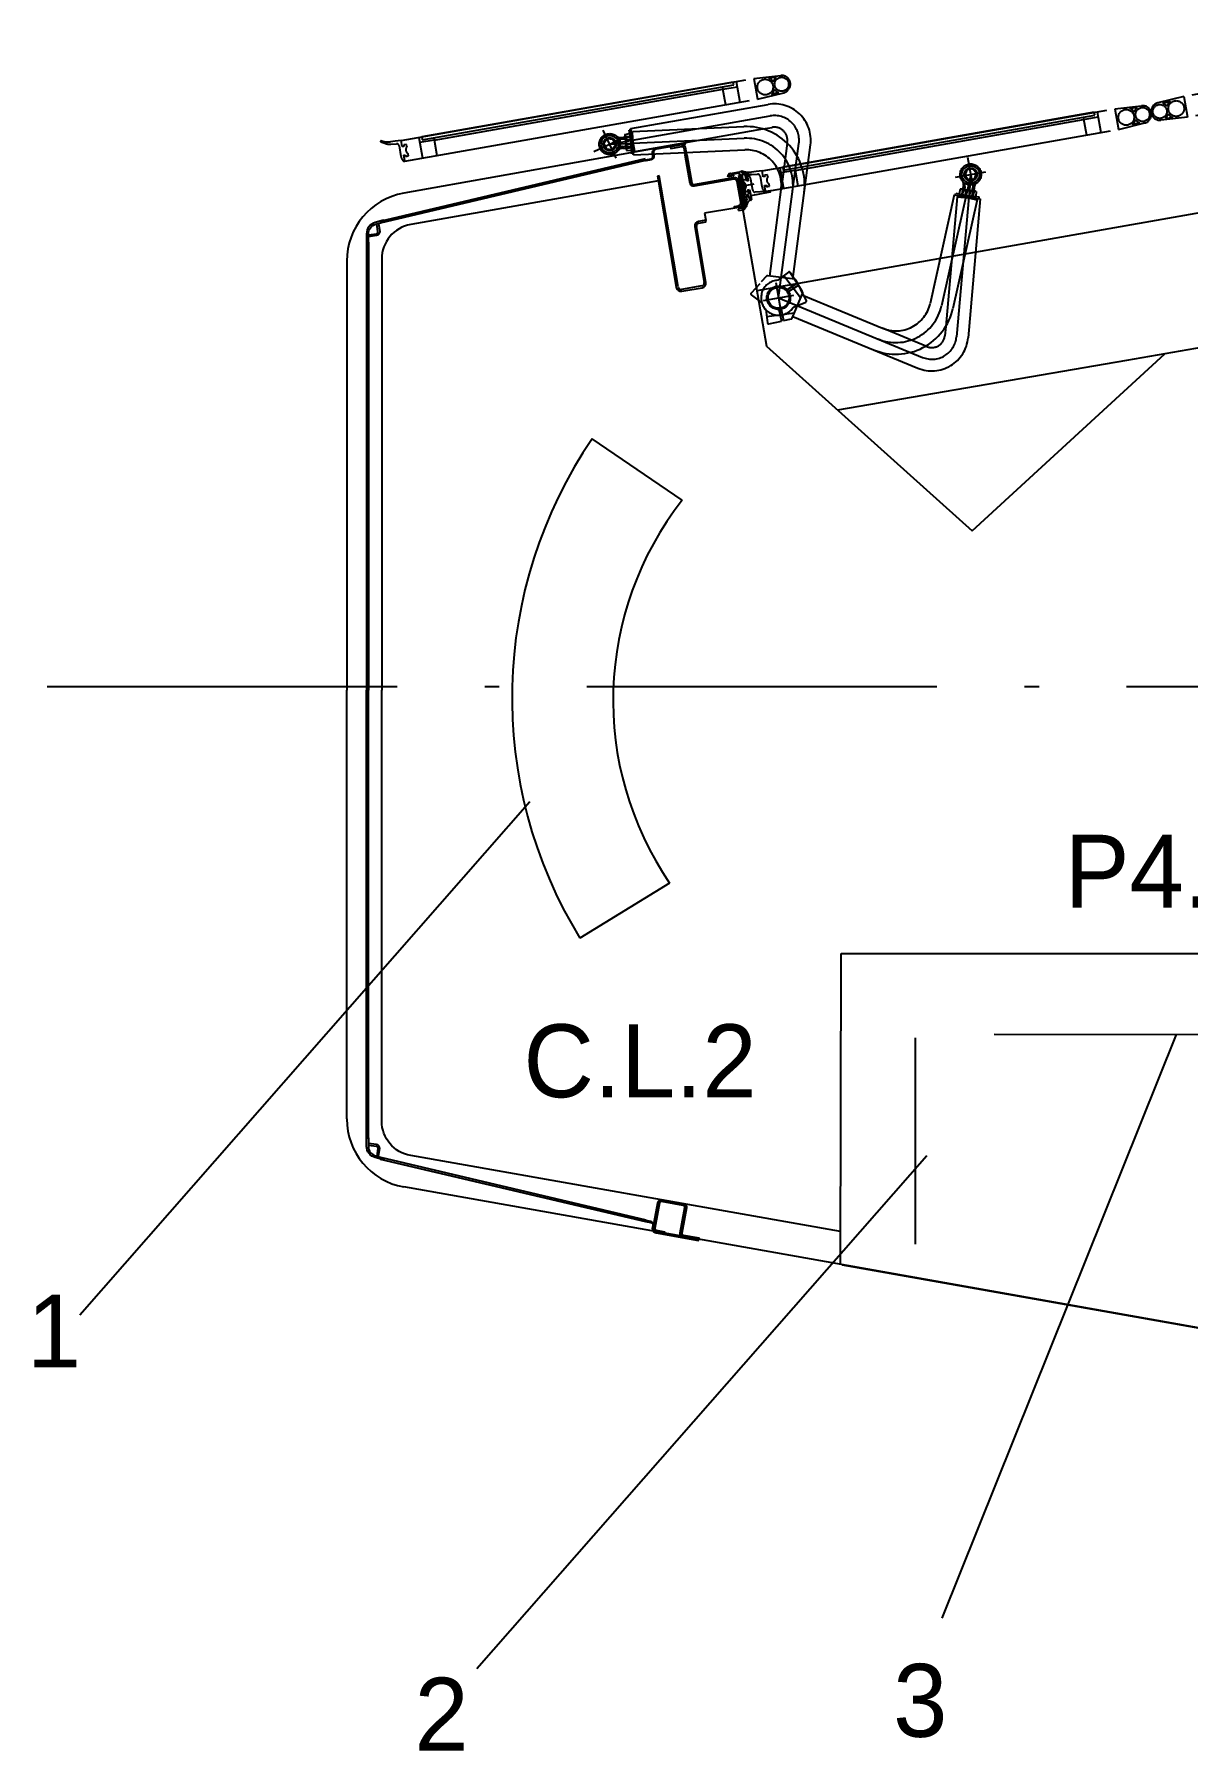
# Model space of a CAD drawing. Header units: millimetres. Extents: x 39 to 880, y 30 to 327.
# Drawn here: x 97.6 to 137.2, y 105.8 to 164.6 of the extents above; entities that cross this region are included whole.
import ezdxf

# ---------------------------------------------------------------- set-up
doc = ezdxf.new("R2010")
doc.units = ezdxf.units.MM
doc.linetypes.add('ACAD_ISO10W100', pattern=[18.5, 12, -3, 0.5, -3])
for name, color, linetype in [('AXE', 1, 'ACAD_ISO10W100'), ('Sectiuni', 7, 'Continuous'), ('SUBTIRE', 1, 'Continuous')]:
    doc.layers.add(name, color=color, linetype=linetype)

msp = doc.modelspace()

# ---------------------------------------------------------------- linework, layer by layer
at = {"color": 2}
for p, q in [((119.849, 148.632), (116.767, 150.742)), ((119.418, 135.509), (116.344, 133.62)), ((127.839, 130.208), (127.833, 123.138)), ((143.011, 130.312), (130.539, 130.317))]:
    msp.add_line(p, q, dxfattribs=at)
at = {"color": 1, "linetype": 'ACAD_ISO10W100'}
msp.add_line((98.079, 142.244), (303.351, 142.244), dxfattribs=at)
at = {"color": 1}
for p, q in [((114.627, 138.291), (99.204, 120.703)), ((136.775, 130.315), (128.753, 110.319)), ((128.229, 126.167), (112.806, 108.579))]:
    msp.add_line(p, q, dxfattribs=at)
for p, q in [((125.276, 122.455), (125.292, 133.102)), ((125.292, 133.102), (145.974, 133.102)), ((125.333, 122.429), (146.011, 118.76))]:
    msp.add_line(p, q)
at = {"color": 2}
for centre, radius, start, end in [((129.75, 141.855), 15.734, 145.61081, 211.56087), ((128.585, 141.777), 11.105, 141.87799, 214.36288)]:
    msp.add_arc(centre, radius, start, end, dxfattribs=at)
at = {"layer": 'AXE'}
for p, q in [((149.136, 164.604), (137.043, 162.471)), ((149.136, 164.604), (137.043, 162.471)), ((149.261, 163.895), (137.168, 161.762)), ((149.261, 163.895), (137.168, 161.762)), ((110.215, 160.961), (122.308, 163.093)), ((110.215, 160.961), (122.308, 163.093)), ((121.698, 162.985), (121.823, 162.276)), ((121.698, 162.985), (121.823, 162.276)), ((122.308, 163.093), (123.224, 163.193)), ((122.308, 163.093), (123.224, 163.193)), ((122.308, 163.093), (122.433, 162.384)), ((122.308, 163.093), (122.433, 162.384)), ((110.34, 160.252), (122.433, 162.384)), ((110.34, 160.252), (122.433, 162.384)), ((111.35, 160.978), (121.236, 162.721)), ((111.35, 160.978), (121.236, 162.721)), ((121.222, 162.8), (121.33, 162.189)), ((121.222, 162.8), (121.33, 162.189)), ((121.236, 162.721), (121.729, 162.808)), ((121.236, 162.721), (121.729, 162.808)), ((122.433, 162.384), (123.329, 162.603)), ((122.433, 162.384), (123.329, 162.603)), ((137.043, 162.471), (136.148, 162.252)), ((137.043, 162.471), (136.148, 162.252)), ((137.043, 162.471), (137.168, 161.762)), ((137.043, 162.471), (137.168, 161.762)), ((117.364, 160.839), (122.862, 161.808)), ((117.364, 160.839), (122.862, 161.808)), ((118.083, 161.372), (122.793, 162.202)), ((118.083, 161.372), (122.793, 162.202)), ((122.587, 159.922), (134.68, 162.055)), ((122.587, 159.922), (134.68, 162.055)), ((134.07, 161.947), (134.195, 161.238)), ((134.07, 161.947), (134.195, 161.238)), ((134.68, 162.055), (135.596, 162.155)), ((134.68, 162.055), (135.596, 162.155)), ((134.68, 162.055), (134.805, 161.346)), ((134.68, 162.055), (134.805, 161.346)), ((117.586, 160.363), (117.142, 161.315)), ((117.586, 160.363), (117.142, 161.315)), ((117.884, 161.174), (118.041, 161.202)), ((117.884, 161.174), (118.041, 161.202)), ((118.09, 161.332), (118.03, 161.322)), ((118.09, 161.332), (118.03, 161.322)), ((118.068, 161.11), (118.03, 161.322)), ((118.068, 161.11), (118.03, 161.322)), ((118.107, 161.232), (118.083, 161.372)), ((118.107, 161.232), (118.083, 161.372)), ((118.148, 161.233), (118.088, 161.231)), ((118.148, 161.233), (118.088, 161.231)), ((118.119, 160.511), (118.088, 161.231)), ((118.119, 160.511), (118.088, 161.231)), ((118.222, 160.584), (118.107, 161.232)), ((118.222, 160.584), (118.107, 161.232)), ((118.146, 161.273), (121.96, 161.44)), ((118.146, 161.273), (121.96, 161.44)), ((118.181, 160.474), (118.146, 161.273)), ((118.181, 160.474), (118.146, 161.273)), ((118.222, 160.584), (122.617, 161.359)), ((118.222, 160.584), (122.617, 161.359)), ((122.617, 161.359), (122.932, 161.414)), ((122.617, 161.359), (122.932, 161.414)), ((122.712, 159.213), (134.805, 161.346)), ((122.712, 159.213), (134.805, 161.346)), ((123.722, 159.94), (133.608, 161.683)), ((123.722, 159.94), (133.608, 161.683)), ((133.594, 161.762), (133.702, 161.151)), ((133.594, 161.762), (133.702, 161.151)), ((133.608, 161.683), (134.101, 161.77)), ((133.608, 161.683), (134.101, 161.77)), ((134.805, 161.346), (135.701, 161.565)), ((134.805, 161.346), (135.701, 161.565)), ((137.168, 161.762), (136.251, 161.662)), ((137.168, 161.762), (136.251, 161.662)), ((110.826, 161.068), (110.951, 160.359)), ((110.826, 161.068), (110.951, 160.359)), ((111.35, 160.978), (110.857, 160.891)), ((111.35, 160.978), (110.857, 160.891)), ((111.336, 161.057), (111.444, 160.446)), ((111.336, 161.057), (111.444, 160.446)), ((116.82, 160.585), (117.909, 161.093)), ((116.82, 160.585), (117.909, 161.093)), ((117.364, 160.839), (121.978, 161.04)), ((117.364, 160.839), (121.978, 161.04)), ((117.759, 161.071), (117.888, 161.094)), ((117.759, 161.071), (117.888, 161.094)), ((117.786, 161.017), (117.917, 161.023)), ((117.786, 161.017), (117.917, 161.023)), ((117.8, 160.698), (117.931, 160.703)), ((117.8, 160.698), (117.931, 160.703)), ((117.814, 160.756), (117.943, 160.779)), ((117.814, 160.756), (117.943, 160.779)), ((117.884, 161.113), (117.9, 161.022)), ((117.884, 161.113), (117.9, 161.022)), ((117.9, 161.022), (117.916, 160.936)), ((117.9, 161.022), (117.916, 160.936)), ((117.916, 161.058), (117.905, 161.056)), ((117.916, 161.058), (117.905, 161.056)), ((118.062, 161.084), (117.916, 161.058)), ((118.062, 161.084), (117.916, 161.058)), ((117.916, 161.043), (117.924, 160.863)), ((117.916, 161.043), (117.924, 160.863)), ((117.947, 160.759), (117.916, 160.936)), ((117.947, 160.759), (117.916, 160.936)), ((117.923, 161.104), (118.083, 161.11)), ((117.923, 161.104), (118.083, 161.11)), ((117.932, 160.683), (117.924, 160.863)), ((117.932, 160.683), (117.924, 160.863)), ((118.088, 160.991), (117.929, 160.984)), ((118.088, 160.991), (117.929, 160.984)), ((118.098, 160.751), (117.939, 160.744)), ((118.098, 160.751), (117.939, 160.744)), ((117.944, 160.624), (118.104, 160.631)), ((117.944, 160.624), (118.104, 160.631)), ((118.104, 160.847), (117.947, 160.82)), ((118.104, 160.847), (117.947, 160.82)), ((117.968, 160.702), (118.125, 160.729)), ((117.968, 160.702), (118.125, 160.729)), ((118.155, 160.613), (118.068, 161.11)), ((118.155, 160.613), (118.068, 161.11)), ((118.215, 160.623), (118.155, 160.613)), ((118.215, 160.623), (118.155, 160.613)), ((118.181, 160.474), (121.995, 160.641)), ((118.181, 160.474), (121.995, 160.641)), ((123.152, 155.573), (123.848, 160.864)), ((123.152, 155.573), (123.848, 160.864)), ((123.446, 160.871), (123.237, 159.285)), ((123.446, 160.871), (123.237, 159.285)), ((123.446, 160.871), (123.452, 160.916)), ((123.446, 160.871), (123.452, 160.916)), ((123.64, 156.215), (124.245, 160.812)), ((123.64, 156.215), (124.245, 160.812)), ((118.179, 160.514), (118.119, 160.511)), ((118.179, 160.514), (118.119, 160.511)), ((123.198, 160.03), (123.323, 159.321)), ((123.198, 160.03), (123.323, 159.321)), ((129.632, 160.392), (129.84, 159.209)), ((129.632, 160.392), (129.84, 159.209)), ((122.302, 159.466), (121.79, 159.376)), ((122.302, 159.466), (121.79, 159.376)), ((123.722, 159.94), (123.229, 159.853)), ((123.722, 159.94), (123.229, 159.853)), ((123.708, 160.018), (123.816, 159.408)), ((123.708, 160.018), (123.816, 159.408)), ((129.736, 159.801), (128.737, 155.292)), ((129.736, 159.801), (128.737, 155.292)), ((129.219, 159.71), (130.253, 159.892)), ((129.219, 159.71), (130.253, 159.892)), ((129.736, 159.801), (129.25, 154.239)), ((129.736, 159.801), (129.25, 154.239)), ((122.847, 156.319), (123.237, 159.285)), ((122.847, 156.319), (123.237, 159.285)), ((129.172, 159.106), (128.346, 155.379)), ((129.172, 159.106), (128.346, 155.379)), ((129.268, 159.039), (128.879, 154.592)), ((129.268, 159.039), (128.879, 154.592)), ((129.954, 158.933), (129.127, 155.206)), ((129.954, 158.933), (129.127, 155.206)), ((129.172, 159.106), (129.954, 158.933)), ((129.172, 159.106), (129.954, 158.933)), ((129.212, 159.098), (129.225, 159.156)), ((129.212, 159.098), (129.225, 159.156)), ((129.225, 159.156), (129.927, 159)), ((129.225, 159.156), (129.927, 159)), ((129.268, 159.039), (129.923, 158.981)), ((129.268, 159.039), (129.923, 158.981)), ((129.308, 159.035), (129.313, 159.095)), ((129.308, 159.035), (129.313, 159.095)), ((129.313, 159.095), (129.816, 159.051)), ((129.313, 159.095), (129.816, 159.051)), ((129.378, 159.296), (129.344, 159.14)), ((129.378, 159.296), (129.344, 159.14)), ((129.447, 159.253), (129.433, 159.095)), ((129.447, 159.253), (129.433, 159.095)), ((129.439, 159.293), (129.615, 159.254)), ((129.439, 159.293), (129.615, 159.254)), ((129.487, 159.417), (129.459, 159.289)), ((129.487, 159.417), (129.459, 159.289)), ((129.461, 159.114), (129.496, 159.27)), ((129.461, 159.114), (129.496, 159.27)), ((129.508, 159.259), (129.687, 159.243)), ((129.508, 159.259), (129.687, 159.243)), ((129.539, 159.387), (129.528, 159.257)), ((129.539, 159.387), (129.528, 159.257)), ((129.553, 159.084), (129.567, 159.243)), ((129.553, 159.084), (129.567, 159.243)), ((129.791, 159.215), (129.615, 159.254)), ((129.791, 159.215), (129.615, 159.254)), ((130.065, 158.969), (129.648, 154.204)), ((130.065, 158.969), (129.648, 154.204)), ((129.775, 159.235), (129.687, 159.243)), ((129.775, 159.235), (129.687, 159.243)), ((129.695, 159.062), (129.73, 159.218)), ((129.695, 159.062), (129.73, 159.218)), ((129.8, 159.347), (129.771, 159.219)), ((129.8, 159.347), (129.771, 159.219)), ((129.867, 159.227), (129.775, 159.235)), ((129.867, 159.227), (129.775, 159.235)), ((129.792, 159.063), (129.805, 159.211)), ((129.792, 159.063), (129.805, 159.211)), ((129.805, 159.211), (129.806, 159.222)), ((129.805, 159.211), (129.806, 159.222)), ((129.847, 159.192), (129.813, 159.036)), ((129.847, 159.192), (129.813, 159.036)), ((129.816, 159.051), (130.03, 159.032)), ((129.816, 159.051), (130.03, 159.032)), ((129.858, 159.359), (129.847, 159.229)), ((129.858, 159.359), (129.847, 159.229)), ((129.926, 159.212), (129.912, 159.053)), ((129.926, 159.212), (129.912, 159.053)), ((129.914, 158.942), (129.927, 159)), ((129.914, 158.942), (129.927, 159)), ((129.923, 158.981), (130.065, 158.969)), ((129.923, 158.981), (130.065, 158.969)), ((130.025, 158.972), (130.03, 159.032)), ((130.025, 158.972), (130.03, 159.032)), ((123.06, 156.095), (123.244, 155.051)), ((123.06, 156.095), (123.244, 155.051)), ((123.908, 155.569), (123.328, 156.326)), ((123.908, 155.569), (123.328, 156.326)), ((123.439, 155.851), (123.786, 156.072)), ((123.439, 155.851), (123.786, 156.072)), ((123.489, 155.788), (123.829, 156.005)), ((123.489, 155.788), (123.829, 156.005)), ((122.635, 155.482), (123.669, 155.664)), ((122.635, 155.482), (123.669, 155.664)), ((123.152, 155.573), (128.082, 153.531)), ((123.152, 155.573), (128.082, 153.531)), ((123.952, 155.675), (126.715, 154.53)), ((123.952, 155.675), (126.715, 154.53)), ((123.689, 155.041), (122.744, 154.917)), ((123.689, 155.041), (122.744, 154.917)), ((123.159, 155.173), (123.248, 154.772)), ((123.159, 155.173), (123.248, 154.772)), ((123.238, 155.183), (123.326, 154.789)), ((123.238, 155.183), (123.326, 154.789)), ((123.646, 154.936), (127.929, 153.161)), ((123.646, 154.936), (127.929, 153.161)), ((128.194, 153.918), (126.715, 154.53)), ((128.194, 153.918), (126.715, 154.53)), ((128.879, 154.592), (128.851, 154.274)), ((128.879, 154.592), (128.851, 154.274)), ((128.194, 153.918), (128.235, 153.9)), ((128.194, 153.918), (128.235, 153.9))]:
    msp.add_line(p, q, dxfattribs=at)
for points in [[(121.599, 162.968), (110.924, 161.086), (110.941, 160.987), (121.617, 162.869)], [(121.599, 162.968), (110.924, 161.086), (110.941, 160.987), (121.617, 162.869)], [(133.971, 161.93), (123.296, 160.047), (123.313, 159.949), (133.989, 161.831)], [(133.971, 161.93), (123.296, 160.047), (123.313, 159.949), (133.989, 161.831)], [(117.449, 160.658), (117.563, 160.821), (117.479, 161.003), (117.28, 161.02), (117.165, 160.856), (117.249, 160.675)], [(117.449, 160.658), (117.563, 160.821), (117.479, 161.003), (117.28, 161.02), (117.165, 160.856), (117.249, 160.675)], [(129.539, 159.766), (129.668, 159.613), (129.865, 159.647), (129.933, 159.835), (129.805, 159.989), (129.608, 159.954)], [(129.539, 159.766), (129.668, 159.613), (129.865, 159.647), (129.933, 159.835), (129.805, 159.989), (129.608, 159.954)]]:
    msp.add_lwpolyline(points, close=True, dxfattribs=at)
for points in [[(123.062, 163.122), (122.809, 163.105, -0.158277), (122.969, 162.98, -0.144249), (123.062, 163.122, -1.072469)], [(123.062, 163.122), (122.809, 163.105, -0.158277), (122.969, 162.98, -0.144249), (123.062, 163.122, -1.072469)], [(123.151, 162.613), (122.908, 162.543, 0.158277), (123.016, 162.716, 0.144249), (123.151, 162.613, 1.072469)], [(123.151, 162.613), (122.908, 162.543, 0.158277), (123.016, 162.716, 0.144249), (123.151, 162.613, 1.072469)], [(135.434, 162.084), (135.181, 162.067, -0.158277), (135.341, 161.941, -0.144249), (135.434, 162.084, -1.072469)], [(135.434, 162.084), (135.181, 162.067, -0.158277), (135.341, 161.941, -0.144249), (135.434, 162.084, -1.072469)], [(136.325, 162.241), (136.568, 162.312, 0.158277), (136.461, 162.139, 0.144249), (136.325, 162.241, 1.072469)], [(136.325, 162.241), (136.568, 162.312, 0.158277), (136.461, 162.139, 0.144249), (136.325, 162.241, 1.072469)], [(136.415, 161.733), (136.668, 161.75, -0.158277), (136.507, 161.875, -0.144249), (136.415, 161.733, -1.072469)], [(136.415, 161.733), (136.668, 161.75, -0.158277), (136.507, 161.875, -0.144249), (136.415, 161.733, -1.072469)], [(135.523, 161.575), (135.279, 161.505, 0.158277), (135.388, 161.677, 0.144249), (135.523, 161.575, 1.072469)], [(135.523, 161.575), (135.279, 161.505, 0.158277), (135.388, 161.677, 0.144249), (135.523, 161.575, 1.072469)], [(121.572, 159.804, -0.414217), (121.607, 159.78), (121.612, 159.749), (121.415, 159.714), (121.412, 159.735, -0.414214), (121.476, 159.828), (121.506, 159.833)], [(121.572, 159.804, -0.414217), (121.607, 159.78), (121.612, 159.749), (121.415, 159.714), (121.412, 159.735, -0.414214), (121.476, 159.828), (121.506, 159.833)], [(122.052, 158.701, -1.085379), (122.032, 158.699, -0.117221), (122.061, 158.936), (122.051, 158.995), (122.031, 158.992), (122.021, 159.051), (122.08, 159.061), (122.153, 158.993), (122.167, 158.914, 0.232811), (122.052, 158.697)], [(122.052, 158.701, -1.085379), (122.032, 158.699, -0.117221), (122.061, 158.936), (122.051, 158.995), (122.031, 158.992), (122.021, 159.051), (122.08, 159.061), (122.153, 158.993), (122.167, 158.914, 0.232811), (122.052, 158.697)], [(122.506, 156.057), (122.209, 155.733, 0.440011), (122.214, 155.675), (122.579, 155.395, 0.639522), (123.659, 155.252), (124.084, 155.428, 0.440011), (124.104, 155.484), (123.901, 155.873)], [(122.506, 156.057), (122.209, 155.733, 0.440011), (122.214, 155.675), (122.579, 155.395, 0.639522), (123.659, 155.252), (124.084, 155.428, 0.440011), (124.104, 155.484), (123.901, 155.873)], [(123.786, 156.072), (123.551, 156.442, 0.440011), (123.492, 156.452), (123.128, 156.173, 0.639522), (122.711, 155.166), (122.771, 154.71, 0.440011), (122.819, 154.677), (123.248, 154.772)], [(123.786, 156.072), (123.551, 156.442, 0.440011), (123.492, 156.452), (123.128, 156.173, 0.639522), (122.711, 155.166), (122.771, 154.71, 0.440011), (122.819, 154.677), (123.248, 154.772)], [(123.864, 155.944), (123.739, 156.185, 0.244698), (123.709, 156.206), (123.243, 156.267), (122.778, 156.328, 0.244698), (122.743, 156.316), (122.56, 156.116)], [(123.864, 155.944), (123.739, 156.185, 0.244698), (123.709, 156.206), (123.243, 156.267), (122.778, 156.328, 0.244698), (122.743, 156.316), (122.56, 156.116)], [(123.326, 154.789), (123.591, 154.848, 0.244698), (123.619, 154.871), (123.799, 155.305), (123.978, 155.739, 0.244698), (123.975, 155.776), (123.829, 156.005)], [(123.326, 154.789), (123.591, 154.848, 0.244698), (123.619, 154.871), (123.799, 155.305), (123.978, 155.739, 0.244698), (123.975, 155.776), (123.829, 156.005)]]:
    msp.add_lwpolyline(points, format="xyb", dxfattribs=at)
for points in [[(109.522, 160.917), (109.655, 160.868, 0.103173), (109.857, 160.839), (110.061, 160.852, -0.381674), (110.144, 160.786), (110.21, 160.415, 0.180575), (110.298, 160.256, 0.634663), (110.336, 160.273), (110.304, 160.458), (110.363, 160.469), (110.371, 160.42), (110.47, 160.437), (110.457, 160.511, -0.480385), (110.413, 160.757), (110.4, 160.831), (110.302, 160.813), (110.311, 160.764), (110.251, 160.754), (110.215, 160.961), (110.016, 160.937), (109.852, 160.918, -0.115335), (109.536, 160.954, 0.996879)], [(109.522, 160.917), (109.655, 160.868, 0.103173), (109.857, 160.839), (110.061, 160.852, -0.381674), (110.144, 160.786), (110.21, 160.415, 0.180575), (110.298, 160.256, 0.634663), (110.336, 160.273), (110.304, 160.458), (110.363, 160.469), (110.371, 160.42), (110.47, 160.437), (110.457, 160.511, -0.480385), (110.413, 160.757), (110.4, 160.831), (110.302, 160.813), (110.311, 160.764), (110.251, 160.754), (110.215, 160.961), (110.016, 160.937), (109.852, 160.918, -0.115335), (109.536, 160.954, 0.996879)], [(121.824, 159.889, -0.131652), (121.876, 159.885), (122.013, 159.835, -0.267949), (122.078, 159.758), (122.108, 159.584), (122.049, 159.574), (122.019, 159.748, 0.267949), (121.993, 159.779), (121.917, 159.806, 0.57735), (121.89, 159.784), (122.013, 159.09), (122.131, 159.111), (122.101, 159.278), (122.16, 159.289), (122.221, 158.944, -0.414214), (122.205, 158.921), (122.166, 158.914), (122.138, 159.072), (122.02, 159.051), (122.03, 158.992), (122.05, 158.995), (122.06, 158.936), (121.991, 158.924), (121.838, 159.79, 0.414214), (121.769, 159.839), (121.572, 159.804, 0.414214), (121.54, 159.758), (121.54, 159.758), (121.48, 159.748), (121.474, 159.787, -0.414212), (121.506, 159.833), (121.821, 159.889)], [(121.824, 159.889, -0.131652), (121.876, 159.885), (122.013, 159.835, -0.267949), (122.078, 159.758), (122.108, 159.584), (122.049, 159.574), (122.019, 159.748, 0.267949), (121.993, 159.779), (121.917, 159.806, 0.57735), (121.89, 159.784), (122.013, 159.09), (122.131, 159.111), (122.101, 159.278), (122.16, 159.289), (122.221, 158.944, -0.414214), (122.205, 158.921), (122.166, 158.914), (122.138, 159.072), (122.02, 159.051), (122.03, 158.992), (122.05, 158.995), (122.06, 158.936), (121.991, 158.924), (121.838, 159.79, 0.414214), (121.769, 159.839), (121.572, 159.804, 0.414214), (121.54, 159.758), (121.54, 159.758), (121.48, 159.748), (121.474, 159.787, -0.414212), (121.506, 159.833), (121.821, 159.889)], [(121.777, 158.561), (121.93, 158.588, 0.414214), (122.027, 158.727), (121.84, 159.791), (121.78, 159.78), (121.968, 158.717, -0.414214), (121.919, 158.647), (121.767, 158.62)], [(121.777, 158.561), (121.93, 158.588, 0.414214), (122.027, 158.727), (121.84, 159.791), (121.78, 159.78), (121.968, 158.717, -0.414214), (121.919, 158.647), (121.767, 158.62)], [(121.894, 159.878), (122.027, 159.83, 0.103173), (122.229, 159.801), (122.432, 159.813, -0.381674), (122.516, 159.747), (122.582, 159.377, 0.180575), (122.67, 159.218, 0.634663), (122.708, 159.234), (122.675, 159.42), (122.735, 159.431), (122.743, 159.381), (122.842, 159.399), (122.829, 159.473, -0.480385), (122.785, 159.719), (122.772, 159.793), (122.674, 159.775), (122.682, 159.726), (122.623, 159.716), (122.587, 159.922), (122.387, 159.899), (122.224, 159.88, -0.115335), (121.908, 159.916, 0.996879)], [(121.894, 159.878), (122.027, 159.83, 0.103173), (122.229, 159.801), (122.432, 159.813, -0.381674), (122.516, 159.747), (122.582, 159.377, 0.180575), (122.67, 159.218, 0.634663), (122.708, 159.234), (122.675, 159.42), (122.735, 159.431), (122.743, 159.381), (122.842, 159.399), (122.829, 159.473, -0.480385), (122.785, 159.719), (122.772, 159.793), (122.674, 159.775), (122.682, 159.726), (122.623, 159.716), (122.587, 159.922), (122.387, 159.899), (122.224, 159.88, -0.115335), (121.908, 159.916, 0.996879)], [(122.108, 159.584), (122.049, 159.574), (122.041, 159.623), (121.942, 159.606), (121.955, 159.532, -0.480385), (121.999, 159.286), (122.012, 159.212), (122.11, 159.229), (122.101, 159.278), (122.16, 159.289), (122.197, 159.082), (122.394, 159.117), (122.867, 159.2, 0.97941), (122.86, 159.239), (122.712, 159.213), (122.351, 159.191, -0.381674), (122.268, 159.257), (122.202, 159.628, 0.168299), (122.107, 159.799, 0.71189), (122.074, 159.781)], [(122.108, 159.584), (122.049, 159.574), (122.041, 159.623), (121.942, 159.606), (121.955, 159.532, -0.480385), (121.999, 159.286), (122.012, 159.212), (122.11, 159.229), (122.101, 159.278), (122.16, 159.289), (122.197, 159.082), (122.394, 159.117), (122.867, 159.2, 0.97941), (122.86, 159.239), (122.712, 159.213), (122.351, 159.191, -0.381674), (122.268, 159.257), (122.202, 159.628, 0.168299), (122.107, 159.799, 0.71189), (122.074, 159.781)]]:
    msp.add_lwpolyline(points, format="xyb", close=True, dxfattribs=at)
for centre, radius in [((122.695, 162.796), 0.27), ((122.695, 162.796), 0.27), ((123.257, 162.894), 0.24), ((123.257, 162.894), 0.24), ((135.067, 161.757), 0.27), ((135.067, 161.757), 0.27), ((135.629, 161.856), 0.24), ((135.629, 161.856), 0.24), ((136.22, 161.96), 0.24), ((136.22, 161.96), 0.24), ((136.781, 162.06), 0.27), ((136.781, 162.06), 0.27), ((117.364, 160.839), 0.36), ((117.364, 160.839), 0.36), ((117.364, 160.839), 0.3), ((117.364, 160.839), 0.3), ((117.364, 160.839), 0.22), ((117.364, 160.839), 0.22), ((117.364, 160.839), 0.2), ((117.364, 160.839), 0.2), ((129.736, 159.801), 0.36), ((129.736, 159.801), 0.36), ((129.736, 159.801), 0.3), ((129.736, 159.801), 0.3), ((129.736, 159.801), 0.22), ((129.736, 159.801), 0.22), ((129.736, 159.801), 0.2), ((129.736, 159.801), 0.2), ((123.152, 155.573), 0.4), ((123.152, 155.573), 0.4), ((123.152, 155.573), 0.36), ((123.152, 155.573), 0.36)]:
    msp.add_circle(centre, radius, dxfattribs=at)
for centre, radius, start, end in [((123.257, 162.895), 0.3, 283.77063, 96.22507), ((123.257, 162.895), 0.3, 283.77063, 96.22507), ((123.009, 160.975), 1.246, 352.5, 100), ((123.009, 160.975), 1.246, 352.5, 100), ((123.009, 160.975), 0.846, 352.5, 100), ((123.009, 160.975), 0.846, 352.5, 100), ((135.629, 161.856), 0.3, 283.77063, 96.22507), ((135.629, 161.856), 0.3, 283.77063, 96.22507), ((136.22, 161.961), 0.3, 103.77493, 276.22937), ((136.22, 161.961), 0.3, 103.77493, 276.22937), ((117.884, 161.113), 0.18, 358.81948, 29.47122), ((117.884, 161.113), 0.18, 358.81948, 29.47122), ((122.047, 159.442), 2, 352.5, 92.5), ((122.047, 159.442), 2, 352.5, 92.5), ((123.009, 160.975), 0.446, 352.5, 100), ((123.009, 160.975), 0.446, 352.5, 100), ((117.724, 161.268), 0.2, 230.0052, 280), ((117.724, 161.268), 0.2, 230.0052, 280), ((117.777, 161.217), 0.2, 222.5052, 272.5), ((117.777, 161.217), 0.2, 222.5052, 272.5), ((117.808, 160.498), 0.2, 92.5, 142.4948), ((117.808, 160.498), 0.2, 92.5, 142.4948), ((117.849, 160.559), 0.2, 100, 149.9948), ((117.849, 160.559), 0.2, 100, 149.9948), ((118.062, 161.145), 0.18, 170.52878, 209.47122), ((118.062, 161.145), 0.18, 170.52878, 209.47122), ((118.61, 161.058), 0.705, 180.19361, 182.91133), ((118.61, 161.058), 0.705, 180.19361, 182.91133), ((118.61, 161.058), 0.705, 182.91133, 199.80639), ((118.61, 161.058), 0.705, 182.91133, 199.80639), ((118.096, 161.051), 0.18, 163.02878, 201.97122), ((118.096, 161.051), 0.18, 163.02878, 201.97122), ((118.628, 160.894), 0.705, 172.69361, 192.30639), ((118.628, 160.894), 0.705, 172.69361, 192.30639), ((118.111, 160.691), 0.18, 163.02878, 201.97122), ((118.111, 160.691), 0.18, 163.02878, 201.97122), ((118.124, 160.79), 0.18, 170.52878, 209.47122), ((118.124, 160.79), 0.18, 170.52878, 209.47122), ((117.884, 161.113), 0.18, 350.52878, 358.79137), ((117.884, 161.113), 0.18, 350.52878, 358.79137), ((117.399, 160.845), 0.705, 0.19361, 19.80639), ((117.399, 160.845), 0.705, 0.19361, 19.80639), ((117.916, 161.043), 0.18, 343.02878, 21.97122), ((117.916, 161.043), 0.18, 343.02878, 21.97122), ((117.4, 160.84), 0.705, 352.69361, 12.30639), ((117.4, 160.84), 0.705, 352.69361, 12.30639), ((117.932, 160.683), 0.18, 343.02878, 21.97122), ((117.932, 160.683), 0.18, 343.02878, 21.97122), ((117.947, 160.759), 0.18, 350.52878, 29.47122), ((117.947, 160.759), 0.18, 350.52878, 29.47122), ((122.047, 159.442), 1.6, 352.5, 92.5), ((122.047, 159.442), 1.6, 352.5, 92.5), ((122.047, 159.442), 1.2, 352.5, 92.5), ((122.047, 159.442), 1.2, 352.5, 92.5), ((129.292, 159.46), 0.2, 347.5, 37.4948), ((129.292, 159.46), 0.2, 347.5, 37.4948), ((129.34, 159.405), 0.2, 355, 44.9948), ((129.34, 159.405), 0.2, 355, 44.9948), ((129.995, 159.304), 0.2, 117.5052, 167.5), ((129.995, 159.304), 0.2, 117.5052, 167.5), ((130.057, 159.342), 0.2, 125.0052, 175), ((130.057, 159.342), 0.2, 125.0052, 175), ((129.439, 159.293), 0.18, 238.02878, 276.97122), ((129.439, 159.293), 0.18, 238.02878, 276.97122), ((129.4, 159.117), 0.18, 58.02878, 96.97122), ((129.4, 159.117), 0.18, 58.02878, 96.97122), ((129.508, 159.259), 0.18, 245.52878, 284.47122), ((129.508, 159.259), 0.18, 245.52878, 284.47122), ((129.492, 159.079), 0.18, 65.52878, 104.47122), ((129.492, 159.079), 0.18, 65.52878, 104.47122), ((129.728, 159.766), 0.705, 247.69361, 267.30639), ((129.728, 159.766), 0.705, 247.69361, 267.30639), ((129.462, 158.566), 0.705, 67.69361, 87.30639), ((129.462, 158.566), 0.705, 67.69361, 87.30639), ((129.733, 159.765), 0.705, 255.19361, 274.80639), ((129.733, 159.765), 0.705, 255.19361, 274.80639), ((129.626, 158.541), 0.705, 77.91133, 94.80639), ((129.626, 158.541), 0.705, 77.91133, 94.80639), ((129.791, 159.215), 0.18, 238.02878, 276.97122), ((129.791, 159.215), 0.18, 238.02878, 276.97122), ((129.752, 159.039), 0.18, 58.02878, 96.97122), ((129.752, 159.039), 0.18, 58.02878, 96.97122), ((129.626, 158.541), 0.705, 75.19361, 77.91133), ((129.626, 158.541), 0.705, 75.19361, 77.91133), ((129.867, 159.227), 0.18, 245.52878, 253.79137), ((129.867, 159.227), 0.18, 245.52878, 253.79137), ((129.851, 159.048), 0.18, 65.52878, 104.47122), ((129.851, 159.048), 0.18, 65.52878, 104.47122), ((129.867, 159.227), 0.18, 253.81948, 284.47122), ((129.867, 159.227), 0.18, 253.81948, 284.47122), ((127.175, 155.639), 1.2, 247.5, 347.5), ((127.175, 155.639), 1.2, 247.5, 347.5), ((127.175, 155.639), 2, 247.5, 347.5), ((127.175, 155.639), 2, 247.5, 347.5), ((127.175, 155.639), 1.6, 247.5, 347.5), ((127.175, 155.639), 1.6, 247.5, 347.5), ((128.406, 154.313), 1.246, 247.5, 355), ((128.406, 154.313), 1.246, 247.5, 355), ((128.406, 154.313), 0.846, 247.5, 355), ((128.406, 154.313), 0.846, 247.5, 355), ((128.406, 154.313), 0.446, 247.5, 355), ((128.406, 154.313), 0.446, 247.5, 355)]:
    msp.add_arc(centre, radius, start, end, dxfattribs=at)
at = {"layer": 'Sectiuni'}
msp.add_line((119.063, 159.754), (119.004, 159.744), dxfattribs=at)
at = {"layer": 'SUBTIRE'}
for p, q in [((150.808, 160.811), (122.408, 155.816)), ((109.492, 158.203), (118.589, 160.345)), ((109.508, 158.145), (118.6, 160.286)), ((119.004, 159.744), (119.647, 155.933)), ((119.706, 155.943), (119.063, 159.754)), ((121.852, 159.03), (122.738, 153.912)), ((121.652, 158.645), (120.617, 158.471)), ((120.617, 158.471), (120.657, 158.233)), ((120.277, 158.006), (120.6, 156.093)), ((120.659, 156.103), (120.336, 158.016)), ((120.657, 158.233), (120.408, 158.191)), ((120.418, 158.131), (120.667, 158.174)), ((120.667, 158.174), (120.657, 158.233)), ((109.031, 157.477), (109.031, 142.127)), ((109.091, 157.477), (109.091, 142.127)), ((108.351, 156.827), (108.351, 142.127)), ((120.518, 155.978), (119.822, 155.861)), ((119.832, 155.801), (120.528, 155.919)), ((151.593, 156.279), (135.08, 153.429)), ((122.738, 153.912), (129.783, 147.581)), ((129.783, 147.581), (136.39, 153.655)), ((135.08, 153.429), (125.177, 151.72)), ((108.351, 127.428), (108.351, 142.127)), ((109.031, 126.778), (109.031, 142.127)), ((109.091, 126.778), (109.091, 142.127)), ((109.492, 126.052), (118.589, 123.91)), ((109.508, 126.11), (118.6, 123.968))]:
    msp.add_line(p, q, dxfattribs=at)
msp.add_lwpolyline([(119.94, 160.87), (110.302, 159.16)], dxfattribs=at)
for points in [[(118.597, 160.303), (118.783, 160.336, 0.414214), (118.847, 160.429), (118.833, 160.508, -0.414214), (118.962, 160.693), (119.94, 160.87), (119.945, 160.841), (118.958, 160.662, 0.414214), (118.861, 160.523), (118.877, 160.434, -0.414214), (118.788, 160.307), (118.602, 160.273)], [(120.031, 160.347), (119.965, 160.721, 0.414214), (119.826, 160.818), (119.452, 160.752), (119.463, 160.693), (119.837, 160.759, -0.414214), (119.906, 160.71), (119.972, 160.336)], [(120.009, 160.474), (120.181, 159.503, 0.414212), (120.25, 159.454), (121.609, 159.694, -0.414214), (121.795, 159.564), (121.92, 158.855, -0.414214), (121.79, 158.67), (121.652, 158.645), (121.642, 158.704), (121.78, 158.729, 0.414214), (121.861, 158.845), (121.736, 159.554, 0.414214), (121.62, 159.635), (120.261, 159.395, -0.414212), (120.122, 159.493), (119.95, 160.464)], [(109.031, 157.769), (109.031, 157.477), (109.091, 157.477), (109.091, 157.769, -0.340088), (109.343, 158.098), (109.626, 158.173), (109.611, 158.231), (109.328, 158.156, 0.340088)], [(109.376, 157.704), (109.098, 157.668), (109.091, 157.727), (109.368, 157.764, 0.414214), (109.42, 157.831), (109.384, 158.108), (109.443, 158.116), (109.48, 157.839, -0.414214)], [(109.031, 126.486), (109.031, 126.778), (109.091, 126.778), (109.091, 126.486, 0.340088), (109.343, 126.157), (109.626, 126.082), (109.611, 126.024), (109.328, 126.099, -0.340088)], [(109.376, 126.551), (109.098, 126.587), (109.091, 126.528), (109.368, 126.491, -0.414214), (109.42, 126.424), (109.384, 126.146), (109.443, 126.139), (109.48, 126.416, 0.414214)], [(120.407, 123.29), (119.876, 123.385, -0.414214), (119.779, 123.524), (119.934, 124.39, 0.414214), (119.886, 124.46), (119.138, 124.594, 0.414214), (119.068, 124.546), (118.913, 123.68, 0.414214), (118.961, 123.61), (119.237, 123.561), (119.226, 123.501), (118.95, 123.551, -0.414214), (118.854, 123.69), (119.009, 124.556, -0.414214), (119.148, 124.653), (119.896, 124.519, -0.414214), (119.993, 124.38), (119.838, 123.514, 0.414214), (119.886, 123.444), (120.418, 123.349)], [(118.589, 123.91), (118.775, 123.877, -0.414214), (118.84, 123.784), (118.826, 123.705, 0.414214), (118.955, 123.52), (120.402, 123.26), (120.407, 123.29), (118.95, 123.551, -0.414214), (118.854, 123.69), (118.869, 123.779, 0.414214), (118.781, 123.907), (118.595, 123.94)]]:
    msp.add_lwpolyline(points, format="xyb", close=True, dxfattribs=at)
for points in [[(119.032, 159.582), (110.542, 158.085, 0.36397), (109.551, 156.903), (109.551, 142.127)], [(125.278, 123.571), (110.542, 126.17, -0.36397), (109.551, 127.351), (109.551, 142.127)], [(151.351, 118.127, -0.04276), (147.777, 118.447), (110.302, 125.095)]]:
    msp.add_lwpolyline(points, format="xyb", dxfattribs=at)
for centre, radius, start, end in [((110.721, 156.827), 2.37, 100.16822, 180), ((120.434, 158.033), 0.16, 99.58257, 189.58257), ((120.434, 158.033), 0.1, 99.58257, 189.58257), ((119.805, 155.959), 0.16, 189.58257, 279.58257), ((119.805, 155.959), 0.1, 189.58257, 279.58257), ((120.501, 156.077), 0.1, 279.58257, 9.58257), ((120.501, 156.077), 0.16, 279.58257, 9.58257), ((110.721, 127.428), 2.37, 180, 259.83178)]:
    msp.add_arc(centre, radius, start, end, dxfattribs=at)

# ---------------------------------------------------------------- texts
at = {"color": 2}
for s, p in [('P4.2', (132.952, 134.667)), ('C.L.2', (114.409, 128.169))]:
    msp.add_text(s, height=2.5, dxfattribs=at).set_placement(p)
at = {"color": 1}
for s, p in [('1', (97.388, 118.906)), ('2', (110.672, 105.772)), ('3', (127.078, 106.246))]:
    msp.add_text(s, height=2.5, dxfattribs=at).set_placement(p)

doc.saveas('drawing.dxf')
